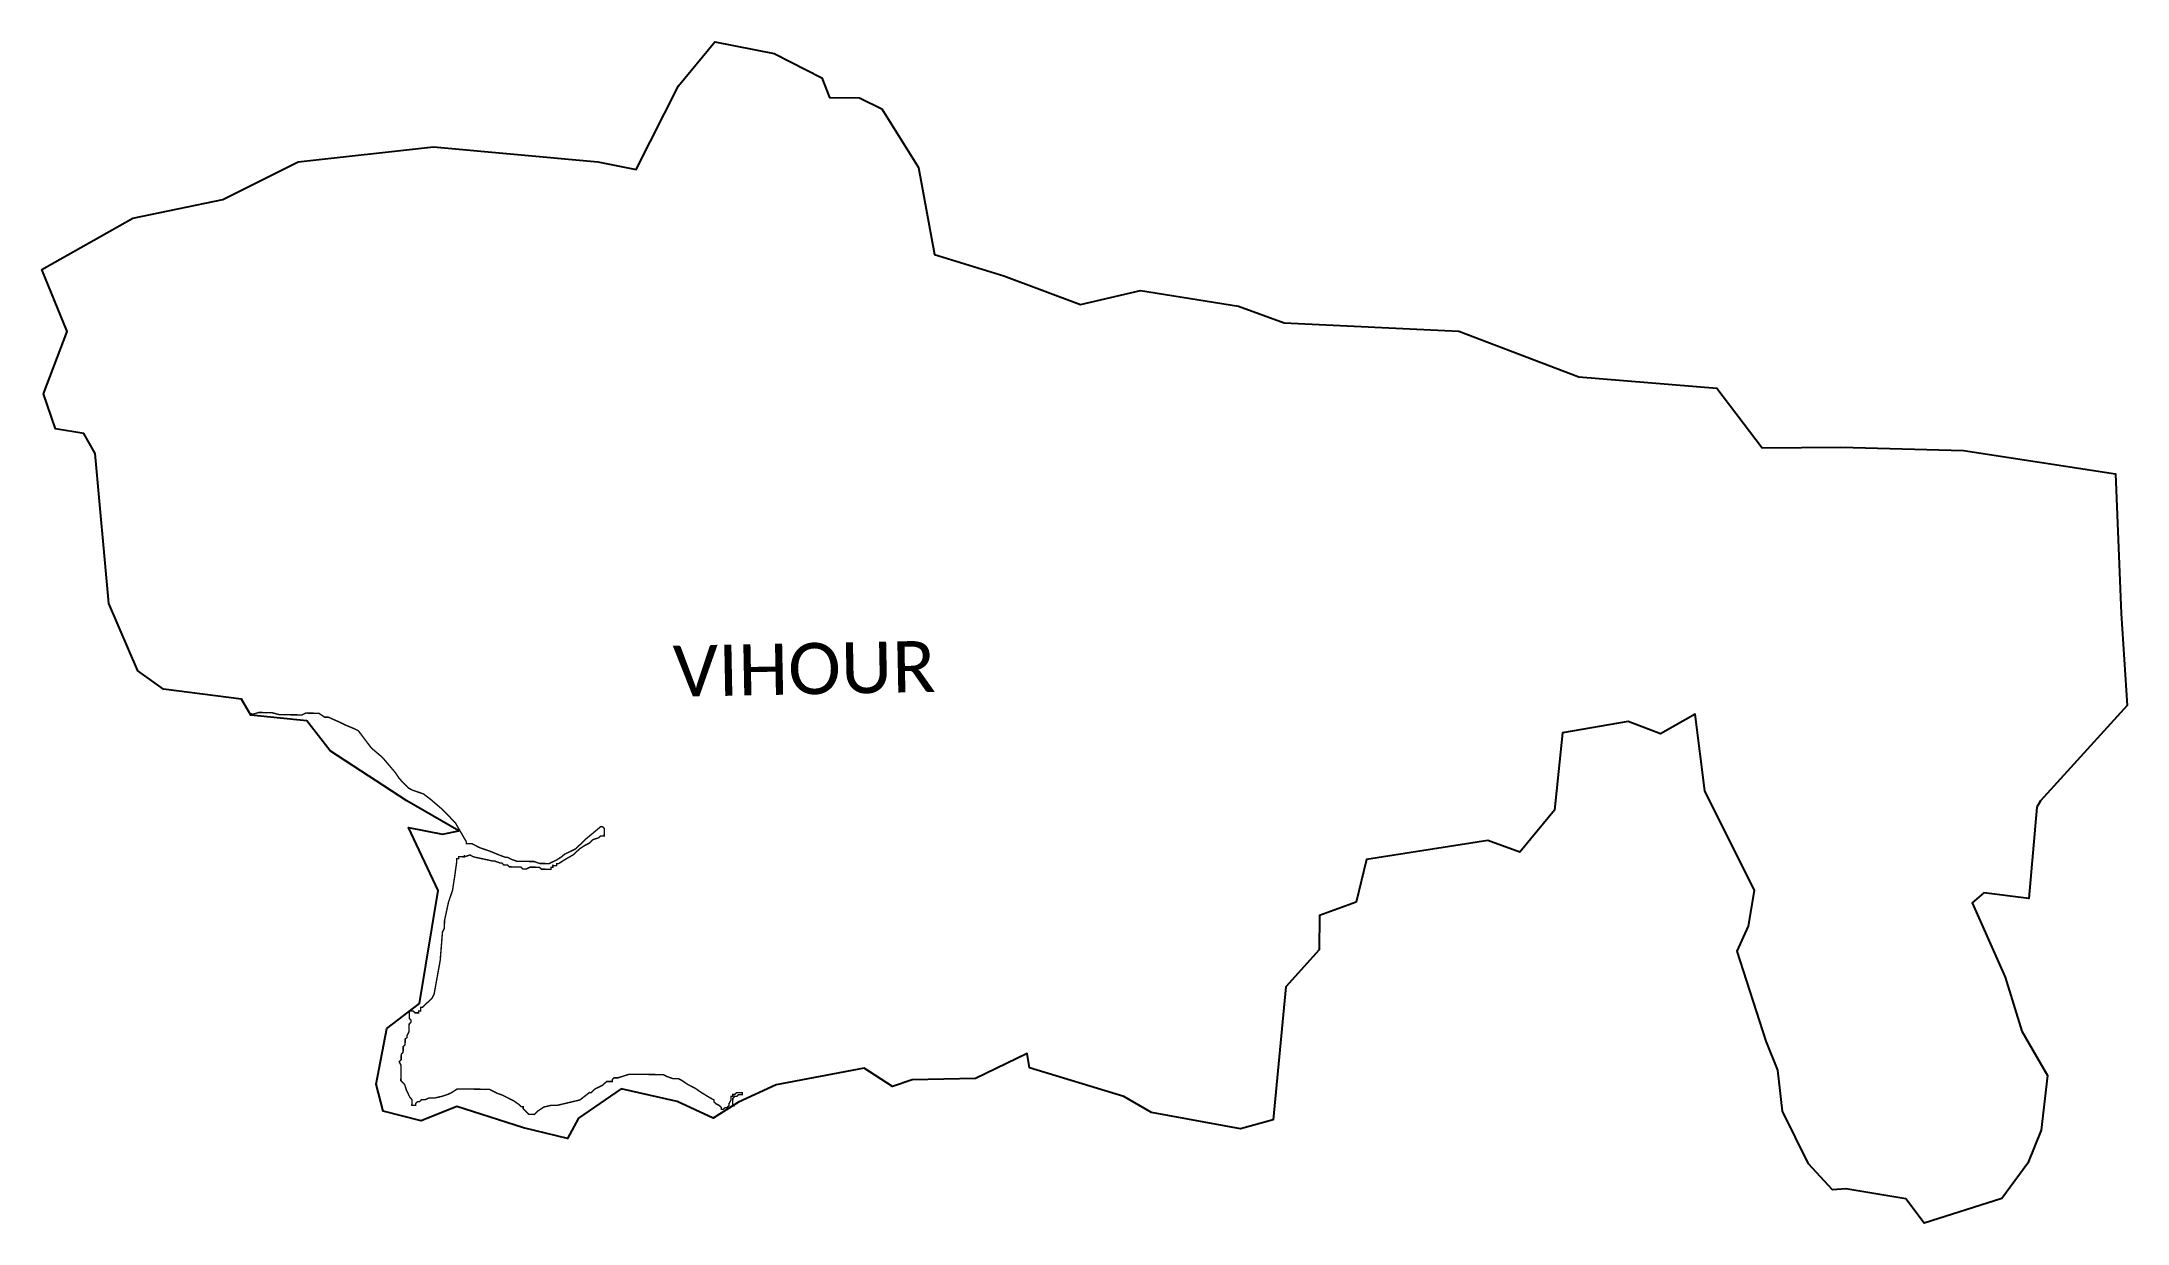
# Model space of a CAD drawing. Header units: metres. Extents: x 281090 to 285520, y 2029258 to 2031768.
import ezdxf

# ---------------------------------------------------------------- set-up
doc = ezdxf.new("R2010")
doc.units = ezdxf.units.M
for name, color, linetype in [('HIGH TIDE LINE', 6, 'Continuous'), ('village', 3, 'Continuous'), ('VILLAGE NAME', 250, 'Continuous')]:
    doc.layers.add(name, color=color, linetype=linetype)
doc.styles.get("Standard").update_dxf_attribs({"font": 'calibri.ttf'})

msp = doc.modelspace()

# ---------------------------------------------------------------- linework, layer by layer
at = {"layer": 'HIGH TIDE LINE', "lineweight": 0}
msp.add_lwpolyline([(282561.4, 2029507.9, 3.01, 3.01, 0), (282557.4, 2029507.9, 3.01, 3.01, 0), (282557.6, 2029524, 3.01, 3.01, 0), (282561.7, 2029527.9, 3.01, 3.01, 0), (282565.7, 2029527.9, 3.01, 3.01, 0), (282569.7, 2029531.8, 3.01, 3.01, 0), (282577.7, 2029531.7, 3.01, 3.01, 0), (282577.8, 2029535.7, 3.01, 3.01, 0), (282565.8, 2029535.9, 3.01, 3.01, 0), (282561.7, 2029531.9, 3.01, 3.01, 0), (282557.7, 2029532, 3.01, 3.01, 0), (282557.6, 2029528, 3.01, 3.01, 0), (282553.6, 2029528, 3.01, 3.01, 0), (282553.5, 2029520, 3.01, 3.01, 0), (282549.4, 2029512.1, 3.01, 3.01, 0), (282549.4, 2029508.1, 3.01, 3.01, 0), (282545.3, 2029504.1, 3.01, 3.01, 0), (282541.3, 2029504.2, 3.01, 3.01, 0), (282537.2, 2029500.2, 3.01, 3.01, 0), (282533.2, 2029500.2, 3.01, 3.01, 0), (282533.3, 2029504.3, 3.01, 3.01, 0), (282529.3, 2029508.3, 3.01, 3.01, 0), (282521.4, 2029512.4, 3.01, 3.01, 0), (282517.4, 2029516.5, 3.01, 3.01, 0), (282517.5, 2029520.5, 3.01, 3.01, 0), (282509.5, 2029524.6, 3.01, 3.01, 0), (282489.6, 2029536.9, 3.01, 3.01, 0), (282477.7, 2029545.1, 3.01, 3.01, 0), (282461.8, 2029553.3, 3.01, 3.01, 0), (282449.8, 2029561.5, 3.01, 3.01, 0), (282441.9, 2029565.6, 3.01, 3.01, 0), (282429.9, 2029565.8, 3.01, 3.01, 0), (282417.9, 2029570, 3.01, 3.01, 0), (282409.9, 2029574.1, 3.01, 3.01, 0), (282337.8, 2029575, 3.01, 3.01, 0), (282325.7, 2029571.2, 3.01, 3.01, 0), (282313.6, 2029567.3, 3.01, 3.01, 0), (282305.6, 2029567.4, 3.01, 3.01, 0), (282301.5, 2029563.5, 3.01, 3.01, 0), (282301.5, 2029559.5, 3.01, 3.01, 0), (282289.5, 2029559.6, 3.01, 3.01, 0), (282281.3, 2029551.7, 3.01, 3.01, 0), (282265.2, 2029543.9, 3.01, 3.01, 0), (282257.1, 2029536, 3.01, 3.01, 0), (282253.1, 2029536.1, 3.01, 3.01, 0), (282232.8, 2029520.3, 3.01, 3.01, 0), (282200.6, 2029512.7, 3.01, 3.01, 0), (282184.6, 2029508.9, 3.01, 3.01, 0), (282172.5, 2029509.1, 3.01, 3.01, 0), (282156.4, 2029505.3, 3.01, 3.01, 0), (282144.3, 2029497.4, 3.01, 3.01, 0), (282140.2, 2029493.5, 3.01, 3.01, 0), (282136.2, 2029489.5, 3.01, 3.01, 0), (282124.2, 2029489.7, 3.01, 3.01, 0), (282120.2, 2029493.7, 3.01, 3.01, 0), (282116.2, 2029497.8, 3.01, 3.01, 0), (282112.3, 2029501.9, 3.01, 3.01, 0), (282112.3, 2029505.9, 3.01, 3.01, 0), (282108.3, 2029505.9, 3.01, 3.01, 0), (282104.4, 2029510, 3.01, 3.01, 0), (282092.5, 2029518.2, 3.01, 3.01, 0), (282068.6, 2029530.5, 3.01, 3.01, 0), (282056.6, 2029534.7, 3.01, 3.01, 0), (282040.7, 2029542.9, 3.01, 3.01, 0), (281972.5, 2029543.8, 3.01, 3.01, 0), (281960.4, 2029536, 3.01, 3.01, 0), (281952.3, 2029532.1, 3.01, 3.01, 0), (281940.3, 2029528.2, 3.01, 3.01, 0), (281924.2, 2029524.4, 3.01, 3.01, 0), (281912.1, 2029524.6, 3.01, 3.01, 0), (281904.1, 2029520.7, 3.01, 3.01, 0), (281896.1, 2029520.8, 3.01, 3.01, 0), (281892, 2029516.8, 3.01, 3.01, 0), (281888, 2029516.9, 3.01, 3.01, 0), (281883.9, 2029512.9, 3.01, 3.01, 0), (281883.9, 2029508.9, 3.01, 3.01, 0), (281875.9, 2029509, 3.01, 3.01, 0), (281876, 2029521.1, 3.01, 3.01, 0), (281872.1, 2029525.1, 3.01, 3.01, 0), (281864.3, 2029541.3, 3.01, 3.01, 0), (281860.4, 2029553.4, 3.01, 3.01, 0), (281852.5, 2029561.5, 3.01, 3.01, 0), (281852.9, 2029593.6, 3.01, 3.01, 0), (281849, 2029601.6, 3.01, 3.01, 0), (281853.1, 2029605.6, 3.01, 3.01, 0), (281853.3, 2029617.6, 3.01, 3.01, 0), (281857.3, 2029621.6, 3.01, 3.01, 0), (281857.5, 2029633.6, 3.01, 3.01, 0), (281861.5, 2029637.5, 3.01, 3.01, 0), (281861.7, 2029649.6, 3.01, 3.01, 0), (281865.8, 2029653.5, 3.01, 3.01, 0), (281865.8, 2029657.5, 3.01, 3.01, 0), (281869.9, 2029665.5, 3.01, 3.01, 0), (281870.1, 2029681.5, 3.01, 3.01, 0), (281874.2, 2029685.5, 3.01, 3.01, 0), (281874.3, 2029689.5, 3.01, 3.01, 0), (281870.3, 2029693.6, 3.01, 3.01, 0), (281870.5, 2029709.6, 3.01, 3.01, 0), (281878.5, 2029709.5, 3.01, 3.01, 0), (281882.5, 2029705.4, 3.01, 3.01, 0), (281890.5, 2029705.3, 3.01, 3.01, 0), (281890.6, 2029709.3, 3.01, 3.01, 0), (281894.6, 2029709.3, 3.01, 3.01, 0), (281894.7, 2029717.3, 3.01, 3.01, 0), (281898.7, 2029717.2, 3.01, 3.01, 0), (281910.9, 2029729.1, 3.01, 3.01, 0), (281914.9, 2029733.1, 3.01, 3.01, 0), (281919, 2029737, 3.01, 3.01, 0), (281923.1, 2029745, 3.01, 3.01, 0), (281936.1, 2029817, 3.01, 3.01, 0), (281940.9, 2029877.1, 3.01, 3.01, 0), (281945, 2029885, 3.01, 3.01, 0), (281945.2, 2029901.1, 3.01, 3.01, 0), (281953.8, 2029941, 3.01, 3.01, 0), (281962.1, 2029965, 3.01, 3.01, 0), (281966.5, 2029993, 3.01, 3.01, 0), (281971, 2030025, 3.01, 3.01, 0), (281971.1, 2030033, 3.01, 3.01, 0), (281975.1, 2030033, 3.01, 3.01, 0), (281975.1, 2030037, 3.01, 3.01, 0), (281987.2, 2030036.8, 3.01, 3.01, 0), (281987.2, 2030040.8, 3.01, 3.01, 0), (281987.2, 2030036.8, 3.01, 3.01, 0), (281999.2, 2030040.7, 3.01, 3.01, 0), (282007.2, 2030036.6, 3.01, 3.01, 0), (282047.2, 2030028, 3.01, 3.01, 0), (282051.2, 2030028, 3.01, 3.01, 0), (282063.1, 2030023.8, 3.01, 3.01, 0), (282067.2, 2030023.7, 3.01, 3.01, 0), (282071.1, 2030019.7, 3.01, 3.01, 0), (282079.1, 2030019.6, 3.01, 3.01, 0), (282083.1, 2030015.5, 3.01, 3.01, 0), (282107.1, 2030015.2, 3.01, 3.01, 0), (282111.1, 2030011.1, 3.01, 3.01, 0), (282119.1, 2030011, 3.01, 3.01, 0), (282127.2, 2030014.9, 3.01, 3.01, 0), (282147.2, 2030014.6, 3.01, 3.01, 0), (282151.2, 2030010.6, 3.01, 3.01, 0), (282171.2, 2030010.3, 3.01, 3.01, 0), (282171.3, 2030014.3, 3.01, 3.01, 0), (282175.3, 2030014.3, 3.01, 3.01, 0), (282175.3, 2030018.3, 3.01, 3.01, 0), (282183.3, 2030018.2, 3.01, 3.01, 0), (282183.4, 2030022.2, 3.01, 3.01, 0), (282187.4, 2030022.1, 3.01, 3.01, 0), (282199.5, 2030030, 3.01, 3.01, 0), (282219.7, 2030041.7, 3.01, 3.01, 0), (282231.9, 2030053.6, 3.01, 3.01, 0), (282244.1, 2030061.5, 3.01, 3.01, 0), (282252.1, 2030065.4, 3.01, 3.01, 0), (282260.3, 2030073.3, 3.01, 3.01, 0), (282272.3, 2030077.1, 3.01, 3.01, 0), (282276.4, 2030081.1, 3.01, 3.01, 0), (282284.4, 2030081, 3.01, 3.01, 0), (282284.6, 2030097, 3.01, 3.01, 0), (282280.7, 2030101.1, 3.01, 3.01, 0), (282276.7, 2030101.1, 3.01, 3.01, 0), (282272.6, 2030097.2, 3.01, 3.01, 0), (282244.2, 2030073.5, 3.01, 3.01, 0), (282232, 2030061.6, 3.01, 3.01, 0), (282223.9, 2030053.7, 3.01, 3.01, 0), (282199.7, 2030042, 3.01, 3.01, 0), (282195.6, 2030038, 3.01, 3.01, 0), (282183.5, 2030030.2, 3.01, 3.01, 0), (282167.4, 2030022.4, 3.01, 3.01, 0), (282147.3, 2030022.7, 3.01, 3.01, 0), (282135.4, 2030026.8, 3.01, 3.01, 0), (282099.3, 2030027.3, 3.01, 3.01, 0), (282087.3, 2030031.5, 3.01, 3.01, 0), (282079.3, 2030035.6, 3.01, 3.01, 0), (282075.3, 2030035.6, 3.01, 3.01, 0), (282063.4, 2030039.8, 3.01, 3.01, 0), (282043.4, 2030048.1, 3.01, 3.01, 0), (282019.5, 2030056.4, 3.01, 3.01, 0), (282003.6, 2030064.7, 3.01, 3.01, 0), (281991.5, 2030064.8, 3.01, 3.01, 0), (281991.6, 2030068.8, 3.01, 3.01, 0), (281968.1, 2030109.3, 3.01, 3.01, 0), (281956.2, 2030121.4, 3.01, 3.01, 0), (281940.4, 2030137.7, 3.01, 3.01, 0), (281916.6, 2030158.1, 3.01, 3.01, 0), (281900.7, 2030170.3, 3.01, 3.01, 0), (281876.8, 2030178.6, 3.01, 3.01, 0), (281868.8, 2030182.8, 3.01, 3.01, 0), (281849.1, 2030203.1, 3.01, 3.01, 0), (281841.2, 2030215.2, 3.01, 3.01, 0), (281813.6, 2030247.7, 3.01, 3.01, 0), (281789.8, 2030268, 3.01, 3.01, 0), (281762.2, 2030304.5, 3.01, 3.01, 0), (281754.3, 2030308.6, 3.01, 3.01, 0), (281734.3, 2030316.9, 3.01, 3.01, 0), (281726.4, 2030321, 3.01, 3.01, 0), (281698.5, 2030333.4, 3.01, 3.01, 0), (281690.4, 2030333.5, 3.01, 3.01, 0), (281678.5, 2030341.7, 3.01, 3.01, 0), (281650.5, 2030342.1, 3.01, 3.01, 0), (281642.4, 2030338.2, 3.01, 3.01, 0), (281594.3, 2030338.8, 3.01, 3.01, 0), (281578.3, 2030343, 3.01, 3.01, 0), (281550.3, 2030343.4, 3.01, 3.01, 0), (281538.2, 2030339.5, 3.01, 3.01, 0), (281531.2, 2030342, 3.01, 3.01, 0)], format="xyseb", dxfattribs=at)
at = {"layer": 'village', "color": 3}
msp.add_polyline3d([(284715, 2029889.2, 0), (284727.6, 2029965.4, 0), (284622.5, 2030176.7, 0), (284601.6, 2030339.7, 0), (284527.9, 2030297.8, 0), (284459.5, 2030323.9, 0), (284319.7, 2030299.9, 0), (284302.6, 2030136.1, 0), (284229.2, 2030046.6, 0), (284161, 2030071.5, 0), (283903.3, 2030031.3, 0), (283881.6, 2029940.3, 0), (283803.8, 2029912.2, 0), (283803.4, 2029839.4, 0), (283732, 2029760.4, 0), (283705.4, 2029478.1, 0), (283636.2, 2029458.8, 0), (283447.2, 2029493.9, 0), (283388.4, 2029527.5, 0), (283188.1, 2029588.9, 0), (283182.8, 2029619, 0), (283073, 2029566, 0), (282938.9, 2029562.8, 0), (282896.8, 2029548.9, 0), (282836.3, 2029587.6, 0), (282649.7, 2029552.2, 0), (282569.8, 2029515.3, 0), (282515.7, 2029481.8, 0), (282439.3, 2029516.7, 0), (282320.2, 2029543.7, 0), (282229.6, 2029481.8, 0), (282206.2, 2029438.6, 0), (282113.1, 2029461, 0), (281971.1, 2029506.2, 0), (281895.6, 2029475.8, 0), (281814.9, 2029496.4, 0), (281800.2, 2029553.8, 0), (281822.9, 2029672.3, 0), (281892, 2029725.1, 0), (281931.6, 2029965.2, 0), (281868.5, 2030099.4, 0), (281941.2, 2030084.6, 0), (281975.5, 2030092.1, 0), (281865, 2030155.6, 0), (281702.6, 2030261.9, 0), (281653, 2030325.8, 0), (281533.7, 2030337.7, 0), (281513.7, 2030371.9, 0), (281348.4, 2030392.9, 0), (281294.1, 2030431.8, 0), (281232.5, 2030574.6, 0), (281203.2, 2030893.2, 0), (281179.1, 2030935.7, 0), (281119.2, 2030945.8, 0), (281093.5, 2031020.3, 0), (281143.6, 2031153, 0), (281089.7, 2031284.5, 0), (281283, 2031393.1, 0), (281474.5, 2031433.1, 0), (281634.3, 2031513.4, 0), (281922.1, 2031544.9, 0), (282270.9, 2031513.4, 0), (282352.4, 2031496.5, 0), (282442.1, 2031674.8, 0), (282519.2, 2031768.3, 0), (282645.7, 2031743.2, 0), (282747, 2031691.3, 0), (282763, 2031650.1, 0), (282826.9, 2031649.3, 0), (282874.3, 2031626, 0), (282952.3, 2031500.8, 0), (282985.7, 2031316.2, 0), (283133.1, 2031270.7, 0), (283295.8, 2031210, 0), (283423.4, 2031240.1, 0), (283632, 2031206.6, 0), (283728.9, 2031170.9, 0), (284099.5, 2031153.7, 0), (284354.7, 2031056.7, 0), (284647.8, 2031032.5, 0), (284744.3, 2030905.5, 0), (284911, 2030907.2, 0), (285171.6, 2030900.2, 0), (285494.2, 2030850.1, 0), (285506.7, 2030553.6, 0), (285519.6, 2030358, 0), (285335.2, 2030155.6, 0), (285327.4, 2030142.4, 0), (285310.4, 2029948.2, 0), (285215, 2029960.6, 0), (285189.9, 2029939.1, 0), (285260.3, 2029780.9, 0), (285295.3, 2029666.3, 0), (285350.4, 2029572.6, 0), (285336.7, 2029456.4, 0), (285308, 2029385.7, 0), (285252.9, 2029310.8, 0), (285087.8, 2029258.3, 0), (285049, 2029310, 0), (284921.7, 2029331.6, 0), (284893.6, 2029329.2, 0), (284842.7, 2029384.4, 0), (284786.9, 2029496.4, 0), (284777.1, 2029583.5, 0), (284752.6, 2029645.4, 0), (284690.7, 2029836.3, 0)], close=True, dxfattribs=at)

# ---------------------------------------------------------------- texts
at = {"layer": 'VILLAGE NAME', "insert": (282429.5, 2030485.3), "char_height": 108.748, "attachment_point": 1, "rotation": 1.1028}
msp.add_mtext_dynamic_manual_height_columns('{\\fCalibri|b0|i0|c0|p34;VIHOUR}', width=726.929, gutter_width=543.7, heights=[0], dxfattribs=at)

doc.saveas('drawing.dxf')
